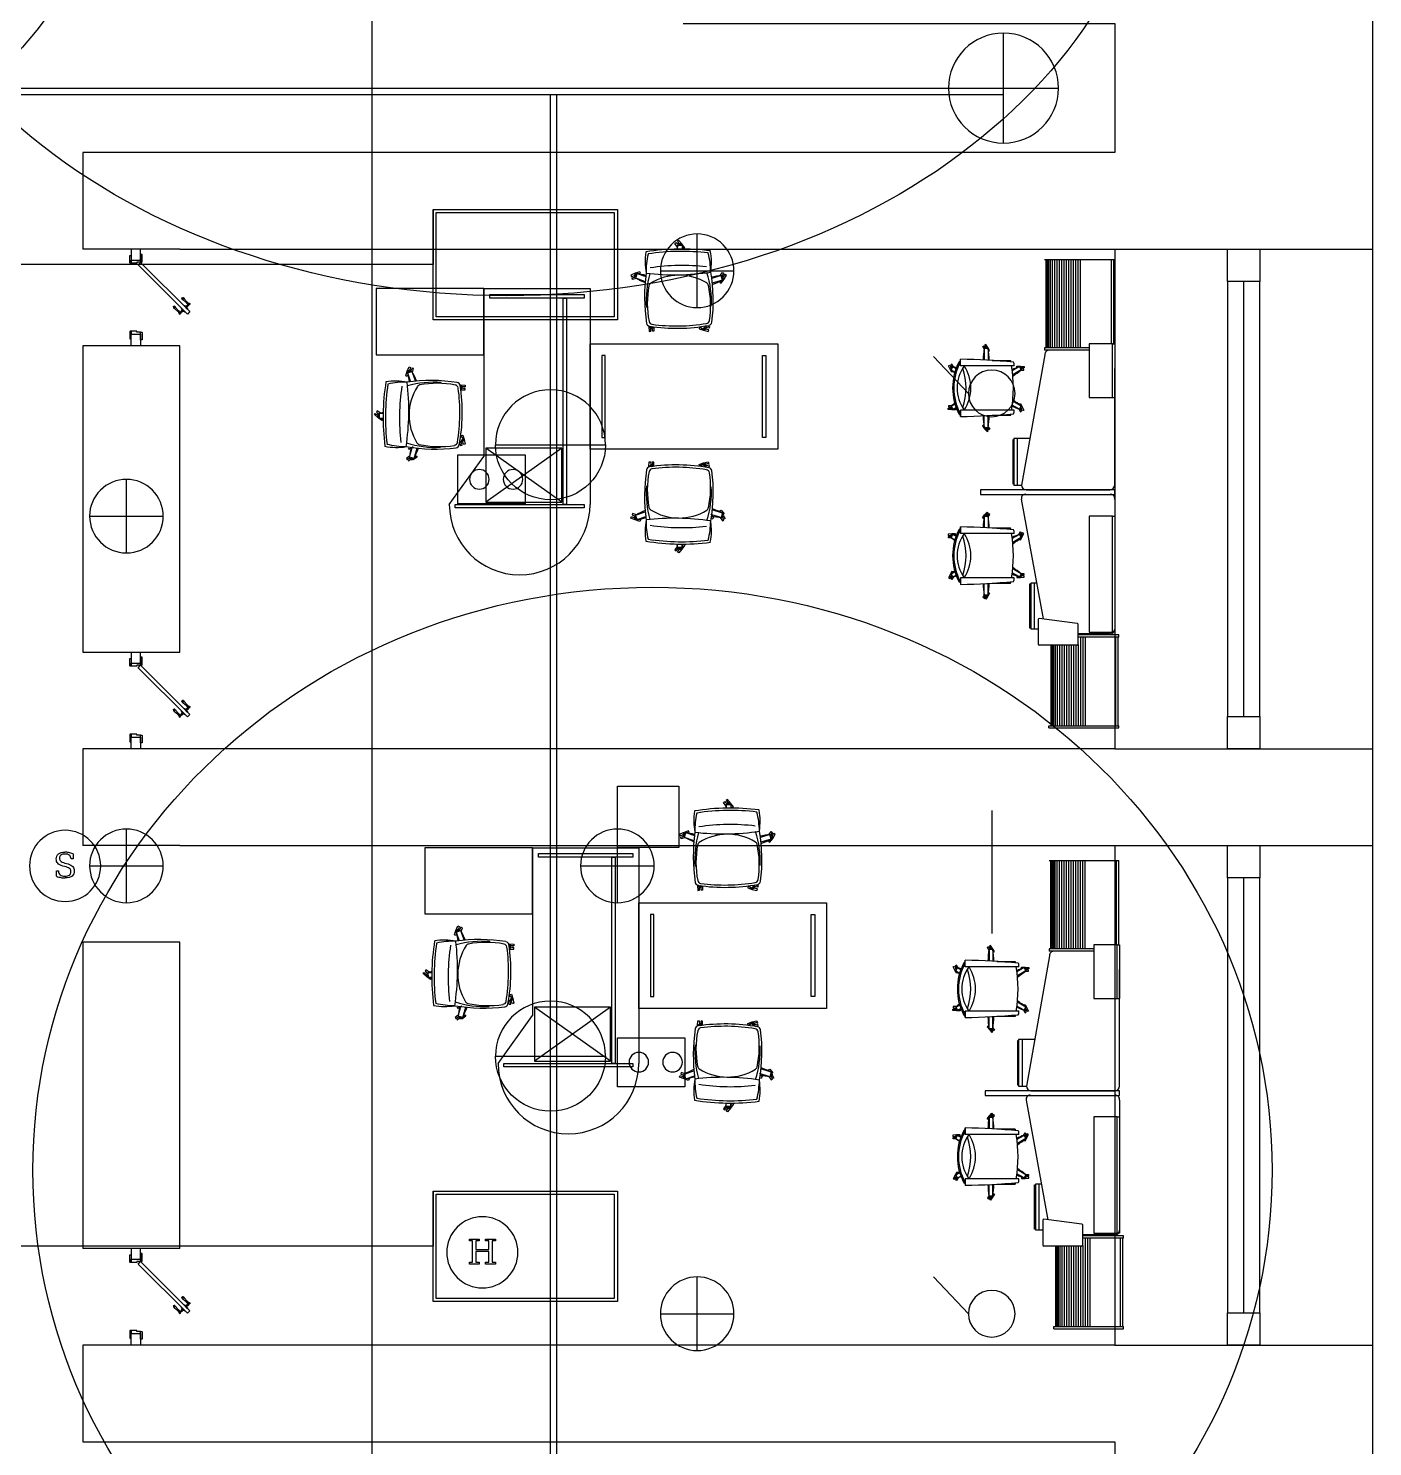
# Model space of a CAD drawing. Header units: millimetres. Extents: x 154 to 2591, y 114 to 4220.
# Drawn here: x 520.3 to 728.7, y 365.3 to 585.3 of the extents above; entities that cross this region are included whole.
import ezdxf

# ---------------------------------------------------------------- set-up
doc = ezdxf.new("R2010")
doc.units = ezdxf.units.MM
doc.header["$MEASUREMENT"] = 0
for name, color, linetype in [('electrical', 120, 'Continuous'), ('external wall', 1, 'Continuous'), ('glass', 3, 'Continuous'), ('pipe', 180, 'Continuous'), ('plumbing', 203, 'Continuous'), ('window', 4, 'Continuous')]:
    doc.layers.add(name, color=color, linetype=linetype)
doc.layers.add('network', color=7, linetype='Continuous', true_color=0x3a6fa0)

# ---------------------------------------------------------------- blocks, each defined once
blk = doc.blocks.new('door900')
at = {"color": 0}
for p, q in [((-30, 3), (-30, 0)), ((30, 0), (-30, 0)), ((27, 6), (-27, 6)), ((-9, 68), (9, 68)), ((9, 65), (-9, 65)), ((-8, 22), (8, 22)), ((-8, 18), (8, 18)), ((-7, 71), (-7, 70)), ((-6, 71), (-7, 71)), ((-7, 70), (7, 70)), ((-7, 63), (-7, 24)), ((-7, 63), (7, 63)), ((-6, 71), (6, 71)), ((6, 71), (7, 71)), ((7, 71), (7, 70)), ((9, 63), (7, 63)), ((7, 49), (7, 24)), ((9, 51), (9, 51)), ((11, 57), (11, 63)), ((11, 57), (11, 51)), ((13, 57), (13, 63)), ((13, 57), (13, 51)), ((23, 64), (23, 50)), ((27, 57), (27, 64)), ((27, 64), (29, 64)), ((27, 64), (29, 64)), ((27, 57), (27, 50)), ((27, 50), (29, 50)), ((27, 50), (29, 50)), ((29, 64), (29, 63)), ((29, 63), (29, 57)), ((29, 51), (29, 57)), ((29, 51), (29, 50)), ((29, 50), (29, 50)), ((30, 3), (30, 0)), ((31, 63), (31, 57)), ((31, 51), (31, 57)), ((34, 57), (34, 63)), ((34, 63), (34, 57)), ((34, 51), (34, 57)), ((34, 57), (34, 51)), ((93, 68), (36, 63)), ((36, 57), (36, 63)), ((36, 57), (36, 51)), ((93, 46), (36, 51)), ((101, 67), (103, 68)), ((101, 57), (101, 67)), ((101, 57), (101, 46)), ((101, 46), (103, 46)), ((103, 68), (103, 68)), ((103, 57), (103, 68)), ((103, 57), (103, 46)), ((103, 46), (103, 46)), ((107, 68), (105, 67)), ((105, 57), (105, 67)), ((105, 57), (105, 46)), ((107, 46), (105, 46)), ((107, 57), (107, 68)), ((107, 57), (107, 46)), ((111, 68), (112, 67)), ((111, 57), (111, 68)), ((111, 57), (111, 46)), ((111, 46), (112, 46)), ((112, 57), (112, 67)), ((112, 66), (113, 66)), ((112, 57), (112, 46)), ((112, 47), (113, 47)), ((113, 57), (113, 66)), ((113, 57), (113, 47)), ((121, 57), (121, 59)), ((121, 57), (121, 55))]:
    blk.add_line(p, q, dxfattribs=at)
for centre, radius, start, end in [((-27, 3), 3, 90, 180), ((-7, 6), 6, 130.5908, 180), ((-9, 66), 1.25, 90, 270), ((-17, 17), 8.41, 314.3689, 12.0705), ((-8, 20), 2, 90, 270), ((-7, 68), 2.51, 90.115, 179.885), ((-7, 65), 2.51, 180.115, 269.885), ((-8, 24), 1.71, 275.059, 359.7825), ((0, 64), 9.29, 53.4104, 126.5896), ((7, 68), 2.51, 0.115, 89.885), ((7, 65), 2.51, 270.115, 359.885), ((9, 49), 1.91, 88.7426, 178.1515), ((8, 24), 1.71, 180.2175, 264.941), ((8, 20), 2, 270, 90), ((17, 17), 8.41, 167.9295, 225.6311), ((9, 66), 1.25, 270, 90), ((9, 65), 2.15, 272.7029, 297.6142), ((9, 49), 2.15, 62.3858, 87.2971), ((10, 63), 0.561, 3.7097, 127.9634), ((10, 51), 0.561, 232.0366, 356.2903), ((12, 63), 1.1, 0.0106, 179.9894), ((12, 51), 1.1, 180.0106, 359.9894), ((7, 6), 6, 0, 49.4092), ((17, 70), 8.83, 243.5466, 311.3694), ((17, 43), 8.83, 48.6306, 116.4534), ((24, 64), 2.01, 4.1469, 175.8531), ((24, 50), 2.01, 184.1469, 355.8531), ((27, 3), 3, 0, 90), ((30, 63), 1.03, 0, 180.0014), ((30, 51), 1.03, 179.9972, 0), ((33, 63), 1.48, 0, 180), ((33, 51), 1.48, 180, 0), ((35, 63), 1.03, 0, 180), ((33, 63), 1.48, 1.563306237032948e-10, 2.08440831604393e-10), ((35, 51), 1.03, 180, 0), ((93, 73), 4.4, 266.3976, 315.6468), ((93, 41), 4.4, 44.3532, 93.6024), ((98, 67), 2.89, 358.3861, 135.6468), ((98, 46), 2.89, 224.3532, 1.6139), ((104, 68), 1.15, 170.914, 348.1019), ((104, 46), 1.15, 11.8981, 189.086), ((109, 68), 2.1, 0, 180), ((109, 46), 2.1, 180, 0), ((115, 62), 2.84, 13.4568, 140.4953), ((115, 51), 2.84, 219.5047, 346.5432), ((128, 65), 9.88, 191.9991, 221.6757), ((128, 48), 9.88, 138.3243, 168.0009), ((121, 57), 1.79, 0, 90), ((121, 57), 1.79, 270, 0)]:
    blk.add_arc(centre, radius, start, end, dxfattribs=at)
blk = doc.blocks.new('A$C34F54993')
at = {"color": 0}
for p, q in [((-573, 31), (27, 31)), ((-557, -729), (-557, 31)), ((-554, -729), (-554, 31)), ((-549, -729), (-549, 31)), ((-544, -729), (-544, 31)), ((-534, -729), (-534, 31)), ((-521, -729), (-521, 31)), ((-503, -729), (-503, 31)), ((-483, -729), (-483, 31)), ((-463, -729), (-463, 31)), ((-443, -729), (-443, 31)), ((-423, -729), (-423, 31)), ((-403, -729), (-403, 31)), ((-383, -729), (-383, 31)), ((-363, -729), (-363, 31)), ((-343, -729), (-343, 31)), ((-323, -729), (-323, 31)), ((-303, -729), (-303, 31)), ((-283, -729), (-283, 31)), ((-263, -729), (-263, 31)), ((2, 31), (2, -695)), ((22, 31), (22, -695)), ((-1104, -716), (-1095, -710)), ((-1091, -740), (-1104, -716)), ((-1095, -710), (-1090, -719)), ((-1090, -719), (-1084, -728)), ((-1078, -699), (-1087, -705)), ((-1087, -705), (-1081, -714)), ((-1081, -714), (-1075, -722)), ((-1059, -725), (-1078, -699)), ((-1044, -752), (-1059, -725)), ((-189, -729), (-573, -729)), ((-573, -729), (-573, -749)), ((11, -695), (-189, -695)), ((-189, -695), (-189, -1156)), ((11, -1156), (11, -695)), ((11, -695), (31, -695)), ((31, -695), (31, -1156)), ((-1295, -883), (-1295, -827)), ((-1058, -734), (-1090, -734)), ((-1090, -734), (-1090, -834)), ((-1058, -734), (-1058, -836)), ((-1056, -753), (-1053, -758)), ((-1053, -758), (-1044, -752)), ((-1023, -837), (-864, -837)), ((-569, -789), (-769, -1909)), ((-189, -749), (-573, -749)), ((-189, -749), (-529, -749)), ((-1397, -883), (-1387, -878)), ((-1384, -912), (-1397, -883)), ((-1387, -878), (-1382, -888)), ((-1368, -939), (-1384, -912)), ((-1382, -888), (-1378, -897)), ((-1369, -869), (-1378, -874)), ((-1378, -874), (-1373, -883)), ((-1360, -890), (-1376, -918)), ((-1376, -918), (-1343, -937)), ((-1373, -883), (-1368, -892)), ((-1355, -893), (-1369, -869)), ((-1358, -934), (-1368, -939)), ((-1361, -929), (-1358, -934)), ((-1360, -890), (-1333, -906)), ((-833, -883), (-1295, -883)), ((-788, -890), (-850, -926)), ((-772, -918), (-846, -960)), ((-811, -897), (-811, -887)), ((-811, -887), (-779, -887)), ((-805, -898), (-811, -897)), ((-772, -918), (-788, -890)), ((-779, -887), (-748, -890)), ((-777, -921), (-749, -921)), ((-759, -900), (-769, -899)), ((-759, -910), (-769, -910)), ((-748, -900), (-759, -900)), ((-749, -911), (-759, -910)), ((-749, -921), (-749, -911)), ((-748, -890), (-748, -900)), ((31, -1909), (31, -906)), ((-1376, -1230), (-1343, -1211)), ((-772, -1230), (-846, -1187)), ((-790, -1213), (-780, -1208)), ((-787, -1219), (-790, -1213)), ((-780, -1208), (-765, -1236)), ((-189, -1156), (31, -1156)), ((-1400, -1258), (-1400, -1247)), ((-1400, -1247), (-1389, -1248)), ((-1369, -1261), (-1400, -1258)), ((-1371, -1226), (-1399, -1226)), ((-1399, -1226), (-1399, -1237)), ((-1399, -1237), (-1389, -1237)), ((-1389, -1237), (-1379, -1238)), ((-1389, -1248), (-1379, -1248)), ((-1376, -1230), (-1360, -1257)), ((-1337, -1261), (-1369, -1261)), ((-1360, -1257), (-1333, -1241)), ((-1343, -1250), (-1337, -1250)), ((-1337, -1250), (-1337, -1261)), ((-1295, -1320), (-1295, -1264)), ((-833, -1264), (-1295, -1264)), ((-1295, -1264), (-1295, -1320)), ((-1090, -1413), (-1090, -1314)), ((-1058, -1413), (-1058, -1312)), ((-864, -1310), (-1023, -1310)), ((-788, -1257), (-850, -1221)), ((-793, -1255), (-779, -1279)), ((-788, -1257), (-772, -1230)), ((-775, -1265), (-780, -1256)), ((-779, -1279), (-770, -1274)), ((-770, -1274), (-775, -1265)), ((-766, -1260), (-770, -1251)), ((-761, -1269), (-766, -1260)), ((-765, -1236), (-751, -1264)), ((-751, -1264), (-761, -1269)), ((-1098, -1393), (-1106, -1399)), ((-1106, -1399), (-1087, -1424)), ((-1092, -1401), (-1098, -1393)), ((-1091, -1401), (-1092, -1401)), ((-1090, -1413), (-1058, -1413)), ((-1087, -1424), (-1066, -1448)), ((-1065, -1433), (-1071, -1425)), ((-1066, -1448), (-1058, -1441)), ((-1058, -1441), (-1065, -1433)), ((-1057, -1426), (-1063, -1418)), ((-1057, -1407), (-1042, -1427)), ((-1050, -1434), (-1057, -1426)), ((-1042, -1427), (-1050, -1434)), ((-836, -1519), (-846, -1519)), ((-846, -1519), (-846, -1899)), ((-836, -1509), (-836, -1519)), ((-698, -1509), (-836, -1509)), ((-836, -1509), (-836, -1909)), ((-806, -1509), (-806, -1909)), ((-1122, -1949), (-1124, -1969)), ((31, -1949), (-1122, -1949)), ((-846, -1899), (-836, -1899)), ((-836, -1909), (-769, -1909)), ((-806, -1909), (-806, -1909)), ((-729, -1949), (-9, -1949)), ((31, -1989), (31, -1949)), ((-1124, -1969), (-1124, -1989)), ((-1124, -1989), (31, -1989)), ((-581, -3060), (-769, -2029)), ((-729, -1989), (-9, -1989)), ((31, -2029), (31, -3149)), ((-1106, -2190), (-1087, -2165)), ((-1098, -2197), (-1106, -2190)), ((-1092, -2189), (-1098, -2197)), ((-1091, -2189), (-1092, -2189)), ((-1090, -2176), (-1090, -2276)), ((-1090, -2176), (-1058, -2176)), ((-1087, -2165), (-1066, -2142)), ((-1065, -2157), (-1071, -2165)), ((-1066, -2142), (-1058, -2149)), ((-1058, -2149), (-1065, -2157)), ((-1057, -2164), (-1063, -2171)), ((-1058, -2176), (-1058, -2278)), ((-1050, -2156), (-1057, -2164)), ((-1057, -2183), (-1042, -2162)), ((-1042, -2162), (-1050, -2156)), ((11, -2175), (-189, -2175)), ((-189, -2175), (-189, -3175)), ((11, -3175), (11, -2175)), ((11, -2175), (31, -2175)), ((31, -2175), (31, -3175)), ((-1295, -2269), (-1295, -2326)), ((-1295, -2326), (-1295, -2269)), ((-864, -2280), (-1023, -2280)), ((-793, -2335), (-779, -2311)), ((-779, -2311), (-770, -2316)), ((-770, -2316), (-775, -2325)), ((-1369, -2329), (-1400, -2332)), ((-1400, -2332), (-1400, -2342)), ((-1400, -2342), (-1389, -2342)), ((-1399, -2353), (-1389, -2352)), ((-1399, -2363), (-1399, -2353)), ((-1371, -2363), (-1399, -2363)), ((-1389, -2342), (-1379, -2341)), ((-1389, -2352), (-1379, -2352)), ((-1376, -2360), (-1360, -2333)), ((-1376, -2360), (-1343, -2379)), ((-1337, -2329), (-1369, -2329)), ((-1360, -2333), (-1333, -2349)), ((-1343, -2340), (-1337, -2340)), ((-1337, -2340), (-1337, -2329)), ((-833, -2326), (-1295, -2326)), ((-788, -2333), (-850, -2368)), ((-772, -2360), (-846, -2402)), ((-787, -2371), (-790, -2377)), ((-790, -2377), (-780, -2381)), ((-788, -2333), (-772, -2360)), ((-775, -2325), (-780, -2334)), ((-780, -2381), (-765, -2354)), ((-766, -2330), (-770, -2339)), ((-761, -2321), (-766, -2330)), ((-765, -2354), (-751, -2325)), ((-751, -2325), (-761, -2321)), ((-1384, -2678), (-1397, -2707)), ((-1368, -2651), (-1384, -2678)), ((-1376, -2672), (-1343, -2653)), ((-1360, -2699), (-1376, -2672)), ((-1358, -2655), (-1368, -2651)), ((-1361, -2661), (-1358, -2655)), ((-788, -2699), (-850, -2664)), ((-772, -2672), (-846, -2630)), ((-772, -2672), (-788, -2699)), ((-777, -2669), (-749, -2669)), ((-759, -2680), (-769, -2680)), ((-749, -2679), (-759, -2680)), ((-749, -2669), (-749, -2679)), ((-1397, -2707), (-1387, -2711)), ((-1387, -2711), (-1382, -2702)), ((-1382, -2702), (-1378, -2693)), ((-1378, -2716), (-1373, -2707)), ((-1369, -2721), (-1378, -2716)), ((-1373, -2707), (-1368, -2698)), ((-1355, -2697), (-1369, -2721)), ((-1360, -2699), (-1333, -2683)), ((-833, -2706), (-1295, -2706)), ((-1295, -2706), (-1295, -2763)), ((-1090, -2856), (-1090, -2756)), ((-1058, -2856), (-1058, -2754)), ((-1023, -2752), (-864, -2752)), ((-805, -2692), (-811, -2692)), ((-811, -2692), (-811, -2703)), ((-811, -2703), (-779, -2703)), ((-779, -2703), (-748, -2700)), ((-759, -2690), (-769, -2691)), ((-748, -2690), (-759, -2690)), ((-748, -2700), (-748, -2690)), ((-698, -3139), (-698, -2759)), ((-698, -2759), (-688, -2759)), ((-688, -3149), (-688, -2749)), ((-688, -2749), (-638, -2749)), ((-658, -3149), (-658, -2749)), ((-658, -2749), (-658, -2749)), ((-1091, -2850), (-1104, -2874)), ((-1104, -2874), (-1095, -2879)), ((-1095, -2879), (-1090, -2870)), ((-1058, -2856), (-1090, -2856)), ((-1090, -2870), (-1084, -2862)), ((-1087, -2885), (-1081, -2876)), ((-1078, -2891), (-1087, -2885)), ((-1081, -2876), (-1075, -2868)), ((-1059, -2865), (-1078, -2891)), ((-1044, -2838), (-1059, -2865)), ((-1056, -2837), (-1053, -2832)), ((-1053, -2832), (-1044, -2838)), ((-688, -3139), (-698, -3139)), ((-688, -3149), (-688, -3139)), ((-627, -3149), (-688, -3149)), ((-627, -3064), (-627, -3173)), ((-291, -3098), (-619, -3055)), ((-282, -3173), (-282, -3107)), ((-627, -3173), (-627, -3276)), ((-619, -3284), (-291, -3284)), ((-518, -3284), (-518, -3978)), ((-515, -3284), (-515, -3978)), ((-510, -3284), (-510, -3978)), ((-505, -3284), (-505, -3978)), ((-495, -3284), (-495, -3978)), ((-482, -3284), (-482, -3978)), ((-464, -3284), (-464, -3978)), ((-444, -3284), (-444, -3978)), ((-424, -3284), (-424, -3978)), ((-404, -3284), (-404, -3978)), ((-384, -3284), (-384, -3978)), ((-364, -3284), (-364, -3978)), ((-344, -3284), (-344, -3978)), ((-324, -3284), (-324, -3978)), ((-304, -3284), (-304, -3978)), ((-284, -3280), (-284, -3978)), ((-282, -3276), (-282, -3173)), ((-9, -3189), (-282, -3189)), ((66, -3198), (-282, -3198)), ((66, -3218), (-282, -3218)), ((-264, -3218), (-264, -3978)), ((-244, -3218), (-244, -3978)), ((-224, -3218), (-224, -3978)), ((-189, -3175), (11, -3175)), ((31, -3175), (11, -3175)), ((41, -3978), (41, -3218)), ((61, -3978), (61, -3218)), ((66, -3218), (66, -3198)), ((-534, -3978), (66, -3978)), ((-534, -3998), (-534, -3978)), ((-534, -3998), (66, -3998)), ((66, -3998), (66, -3978))]:
    blk.add_line(p, q, dxfattribs=at)
for centre, radius, start, end in [((-1074, -734), 12.1, 0, 180), ((-1074, -734), 5.25, 0, 180), ((-881, -1074), 481, 152.0686, 207.9314), ((-1302, -852), 5.33, 322.9271, 141.3109), ((-1422, -7616), 6790, 85.0741, 88.9282), ((775, -978), 1881, 172.5522, 175.593), ((-2923, -978), 1881, 4.3251, 7.4478), ((-2038, -1074), 1198, 10.8173, 11.3741), ((-877, -874), 44.9, 347.8383, 31.0044), ((-533, -785), 36, 83.1301, 186.8699), ((-1368, -904), 12.1, 60, 240), ((-233, 575), 1881, 232.5522, 233.7681), ((-1368, -904), 5.25, 60, 240), ((-2082, -2627), 1881, 66.4846, 67.4478), ((-881, -1074), 471, 152.2928, 207.7072), ((-1000, -1074), 324, 143.9912, 216.0088), ((-1756, -1074), 509, 340.6389, 19.3611), ((-1559, -1074), 353, 327.3822, 32.6178), ((-2038, -1074), 1198, 350.8598, 9.1402), ((-67, -2627), 1881, 112.5522, 114.6431), ((-1916, 575), 1881, 304.7003, 307.4478), ((-780, -904), 12.1, 300, 120), ((-780, -904), 5.25, 300, 120), ((-233, -2723), 1881, 126.2319, 127.4478), ((-1916, -2723), 1881, 52.5522, 55.2997), ((-1368, -1244), 12.1, 120, 300), ((-1368, -1244), 5.25, 120, 300), ((-2082, 480), 1881, 292.5522, 293.5154), ((-1302, -1296), 5.33, 218.6891, 37.0729), ((-1422, 5469), 6790, 271.0718, 274.9259), ((775, -1170), 1881, 184.407, 187.4478), ((-2923, -1170), 1881, 352.5522, 355.6749), ((-2038, -1074), 1198, 348.6259, 349.1827), ((-67, 480), 1881, 245.3569, 247.4478), ((-877, -1273), 44.9, 328.9956, 12.1617), ((-780, -1244), 12.1, 240, 60), ((-780, -1244), 5.25, 240, 60), ((-1074, -1413), 12.1, 180, 0), ((-1074, -1413), 5.25, 180, 0), ((-729, -1909), 40, 180, 270), ((-9, -1909), 40, 270, 0), ((-738, -2020), 32.3, 73.9787, 196.0213), ((-1, -2021), 32.9, 345.7627, 104.2373), ((775, -2420), 1881, 172.5522, 175.593), ((-1074, -2176), 12.1, 0, 180), ((-1074, -2176), 5.25, 0, 180), ((-2923, -2420), 1881, 4.3251, 7.4478), ((-881, -2516), 481, 152.0686, 207.9314), ((-881, -2516), 471, 152.2928, 207.7072), ((-1302, -2294), 5.33, 322.9271, 141.3109), ((-1422, -9058), 6790, 85.0741, 88.9282), ((-2038, -2516), 1198, 10.8173, 11.3741), ((-877, -2316), 44.9, 347.8383, 31.0044), ((-1368, -2346), 12.1, 60, 240), ((-233, -867), 1881, 232.5522, 233.7681), ((-1368, -2346), 5.25, 60, 240), ((-2082, -4069), 1881, 66.4846, 67.4478), ((-1000, -2516), 324, 143.9912, 216.0088), ((-1756, -2516), 509, 340.6389, 19.3611), ((-1559, -2516), 353, 327.3822, 32.6178), ((-2038, -2516), 1198, 350.8598, 9.1402), ((-67, -4069), 1881, 112.5522, 114.6431), ((-1916, -867), 1881, 304.7003, 307.4478), ((-780, -2346), 12.1, 300, 120), ((-780, -2346), 5.25, 300, 120), ((-1368, -2686), 12.1, 120, 300), ((-233, -4165), 1881, 126.2319, 127.4478), ((-1368, -2686), 5.25, 120, 300), ((-67, -963), 1881, 245.3569, 247.4478), ((-1916, -4165), 1881, 52.5522, 55.2997), ((-780, -2686), 12.1, 240, 60), ((-780, -2686), 5.25, 240, 60), ((-2082, -963), 1881, 292.5522, 293.5154), ((-1302, -2738), 5.33, 218.6891, 37.0729), ((-1422, 4026), 6790, 271.0718, 274.9259), ((775, -2612), 1881, 184.407, 187.4478), ((-2923, -2612), 1881, 352.5522, 355.6749), ((-2038, -2516), 1198, 348.6259, 349.1827), ((-877, -2716), 44.9, 328.9956, 12.1617), ((-1074, -2856), 12.1, 180, 0), ((-1074, -2856), 5.25, 180, 0), ((-619, -3064), 8.62, 90, 180), ((-291, -3107), 8.61, 359.9365, 90.0635), ((-9, -3149), 40, 270, 0), ((-619, -3276), 8.62, 180, 270), ((-291, -3276), 8.62, 270, 0)]:
    blk.add_arc(centre, radius, start, end, dxfattribs=at)
blk = doc.blocks.new('A$C2E2E6BE7')
at = {"color": 0}
for p, q in [((2556, 377), (2566, 385)), ((2575, 349), (2556, 377)), ((2566, 385), (2575, 375)), ((2575, 375), (2583, 364)), ((2588, 402), (2577, 394)), ((2577, 394), (2585, 383)), ((2585, 383), (2594, 373)), ((2615, 372), (2588, 402)), ((2639, 339), (2615, 372)), ((2577, 358), (2576, 328)), ((2618, 357), (2577, 358)), ((2618, 357), (2617, 328)), ((2619, 341), (2620, 341)), ((2620, 341), (2628, 330)), ((2628, 330), (2639, 339)), ((2218, 122), (2180, 106)), ((2257, 135), (2218, 122)), ((2249, 117), (2262, 122)), ((2262, 122), (2257, 135)), ((2941, 102), (2961, 129)), ((2958, 99), (2973, 122)), ((2180, 106), (2185, 93)), ((2185, 93), (2198, 98)), ((2190, 80), (2203, 85)), ((2195, 68), (2190, 80)), ((2227, 78), (2195, 68)), ((2198, 98), (2210, 103)), ((2203, 85), (2215, 90)), ((2233, 121), (2219, 82)), ((2219, 82), (2303, 53)), ((2233, 121), (2307, 95)), ((2249, 117), (2249, 117)), ((2950, 103), (2869, 79)), ((2962, 64), (2873, 38)), ((2947, 57), (2939, 46)), ((2939, 46), (2950, 38)), ((2947, 57), (2947, 57)), ((2962, 64), (2950, 103)), ((2950, 38), (2975, 71)), ((2969, 92), (2984, 114)), ((2975, 71), (2995, 107)), ((2984, 114), (2995, 107)), ((2332, -328), (2332, -332)), ((2332, -328), (2332, -332)), ((2332, -332), (2336, -373)), ((2332, -332), (2336, -373)), ((2349, -359), (2349, -346)), ((2349, -359), (2349, -346)), ((2350, -372), (2349, -359)), ((2350, -372), (2349, -359)), ((2356, -332), (2371, -344)), ((2356, -332), (2371, -344)), ((2363, -358), (2362, -345)), ((2363, -358), (2362, -345)), ((2364, -372), (2363, -358)), ((2364, -372), (2363, -358)), ((2371, -344), (2378, -335)), ((2371, -344), (2378, -335)), ((2377, -337), (2377, -371)), ((2377, -337), (2377, -371)), ((2765, -338), (2761, -351)), ((2761, -351), (2800, -364)), ((2778, -341), (2765, -338)), ((2789, -354), (2775, -333)), ((2778, -341), (2778, -341)), ((2789, -354), (2823, -330)), ((2831, -356), (2818, -352)), ((2823, -330), (2820, -326)), ((2834, -343), (2821, -339)), ((2827, -325), (2851, -333)), ((2844, -359), (2831, -356)), ((2847, -346), (2834, -343)), ((2840, -373), (2844, -359)), ((2851, -333), (2847, -346)), ((2336, -373), (2350, -372)), ((2336, -373), (2350, -372)), ((2377, -371), (2364, -372)), ((2377, -371), (2364, -372)), ((2800, -364), (2840, -373)), ((260, -753), (273, -714)), ((273, -714), (289, -676)), ((275, -728), (313, -715)), ((289, -676), (302, -681)), ((297, -694), (293, -706)), ((302, -681), (297, -694)), ((310, -698), (305, -711)), ((315, -686), (310, -698)), ((313, -715), (343, -798)), ((328, -691), (315, -686)), ((317, -723), (328, -691)), ((273, -757), (260, -753)), ((278, -745), (273, -757)), ((275, -728), (301, -803)), ((278, -744), (278, -745)), ((723, -828), (727, -828)), ((723, -828), (727, -828)), ((727, -828), (768, -832)), ((727, -828), (768, -832)), ((754, -845), (741, -844)), ((754, -845), (741, -844)), ((768, -846), (754, -845)), ((768, -846), (754, -845)), ((768, -832), (768, -846)), ((768, -832), (768, -846)), ((727, -852), (739, -867)), ((727, -852), (739, -867)), ((739, -867), (730, -873)), ((739, -867), (730, -873)), ((733, -873), (766, -873)), ((733, -873), (766, -873)), ((753, -859), (740, -858)), ((753, -859), (740, -858)), ((767, -859), (753, -859)), ((767, -859), (753, -859)), ((766, -873), (767, -859)), ((766, -873), (767, -859)), ((-7, -1083), (1, -1073)), ((24, -1110), (-7, -1083)), ((1, -1073), (12, -1081)), ((18, -1051), (10, -1062)), ((10, -1062), (21, -1070)), ((12, -1081), (22, -1089)), ((46, -1071), (18, -1051)), ((21, -1070), (31, -1079)), ((37, -1072), (67, -1072)), ((38, -1113), (37, -1072)), ((57, -1134), (24, -1110)), ((38, -1113), (67, -1113)), ((54, -1115), (55, -1115)), ((55, -1115), (65, -1124)), ((65, -1124), (57, -1134)), ((720, -1322), (728, -1347)), ((726, -1319), (721, -1316)), ((749, -1285), (726, -1319)), ((749, -1285), (728, -1271)), ((733, -1260), (746, -1257)), ((737, -1274), (733, -1260)), ((738, -1330), (734, -1317)), ((737, -1274), (737, -1274)), ((741, -1343), (738, -1330)), ((746, -1257), (759, -1296)), ((751, -1326), (748, -1314)), ((755, -1339), (751, -1326)), ((759, -1296), (768, -1336)), ((293, -1437), (266, -1457)), ((281, -1368), (289, -1380)), ((324, -1359), (289, -1380)), ((292, -1446), (316, -1364)), ((331, -1457), (292, -1446)), ((357, -1446), (324, -1470)), ((331, -1457), (358, -1369)), ((338, -1442), (350, -1435)), ((338, -1442), (338, -1442)), ((350, -1435), (357, -1446)), ((728, -1347), (741, -1343)), ((768, -1336), (755, -1339)), ((296, -1454), (274, -1468)), ((304, -1465), (281, -1480)), ((2332, -1526), (2336, -1486)), ((2332, -1526), (2336, -1486)), ((2332, -1531), (2332, -1526)), ((2332, -1531), (2332, -1526)), ((2336, -1486), (2350, -1486)), ((2336, -1486), (2350, -1486)), ((2350, -1486), (2349, -1500)), ((2350, -1486), (2349, -1500)), ((2349, -1500), (2349, -1513)), ((2349, -1500), (2349, -1513)), ((2356, -1526), (2371, -1515)), ((2356, -1526), (2371, -1515)), ((2363, -1501), (2362, -1514)), ((2363, -1501), (2362, -1514)), ((2364, -1487), (2363, -1501)), ((2364, -1487), (2363, -1501)), ((2377, -1488), (2364, -1487)), ((2377, -1488), (2364, -1487)), ((2371, -1515), (2378, -1524)), ((2371, -1515), (2378, -1524)), ((2377, -1521), (2377, -1488)), ((2377, -1521), (2377, -1488)), ((2761, -1508), (2800, -1495)), ((2765, -1521), (2761, -1508)), ((2778, -1517), (2765, -1521)), ((2789, -1505), (2775, -1526)), ((2778, -1517), (2778, -1517)), ((2789, -1505), (2823, -1528)), ((2800, -1495), (2840, -1486)), ((2831, -1503), (2818, -1506)), ((2823, -1528), (2820, -1532)), ((2834, -1516), (2821, -1519)), ((2827, -1534), (2851, -1526)), ((2844, -1499), (2831, -1503)), ((2847, -1512), (2834, -1516)), ((2840, -1486), (2844, -1499)), ((2851, -1526), (2847, -1512)), ((2195, -1926), (2190, -1939)), ((2227, -1937), (2195, -1926)), ((2219, -1941), (2303, -1911)), ((2863, -1930), (2884, -1965)), ((2962, -1923), (2873, -1896)), ((2939, -1904), (2950, -1897)), ((2947, -1916), (2939, -1904)), ((2947, -1916), (2947, -1916)), ((2950, -1897), (2975, -1930)), ((2962, -1923), (2950, -1962)), ((2180, -1965), (2185, -1952)), ((2218, -1981), (2180, -1965)), ((2185, -1952), (2198, -1957)), ((2190, -1939), (2203, -1944)), ((2198, -1957), (2210, -1961)), ((2203, -1944), (2215, -1948)), ((2257, -1994), (2218, -1981)), ((2233, -1979), (2219, -1941)), ((2233, -1979), (2307, -1953)), ((2249, -1976), (2249, -1976)), ((2249, -1976), (2262, -1981)), ((2262, -1981), (2257, -1994)), ((2950, -1962), (2869, -1938)), ((2872, -1973), (2884, -1965)), ((2941, -1960), (2961, -1988)), ((2958, -1958), (2973, -1980)), ((2969, -1950), (2984, -1973)), ((2575, -2208), (2556, -2235)), ((2556, -2235), (2566, -2244)), ((2566, -2244), (2575, -2233)), ((2575, -2233), (2583, -2223)), ((2577, -2217), (2576, -2186)), ((2618, -2216), (2577, -2217)), ((2577, -2252), (2585, -2242)), ((2588, -2261), (2577, -2252)), ((2585, -2242), (2594, -2231)), ((2615, -2230), (2588, -2261)), ((2639, -2197), (2615, -2230)), ((2618, -2216), (2617, -2187)), ((2619, -2200), (2620, -2199)), ((2620, -2199), (2628, -2189)), ((2628, -2189), (2639, -2197))]:
    blk.add_line(p, q, dxfattribs=at)
at = {"color": 0, "ltscale": 0.7}
for p, q in [((2961, 129), (2973, 122)), ((7, -9), (7, -574)), ((927, -9), (7, -9)), ((927, -9), (1832, -9)), ((927, -9), (927, -1439)), ((927, -574), (927, -9)), ((1832, -9), (1832, -1849)), ((1832, -1379), (1832, -479)), ((1832, -479), (3432, -479)), ((3432, -479), (3432, -1379)), ((7, -574), (927, -574)), ((632, -1849), (927, -1439)), ((3432, -1379), (1832, -1379)), ((266, -1457), (274, -1468)), ((2961, -1988), (2973, -1980))]:
    blk.add_line(p, q, dxfattribs=at)
at = {"color": 0, "ltscale": 0.4}
for p, q in [((977, -59), (1782, -59)), ((977, -89), (977, -59)), ((977, -59), (977, -59)), ((1782, -89), (977, -89)), ((1602, -1849), (1602, -89)), ((1602, -89), (1632, -89)), ((1632, -89), (1632, -1849)), ((1782, -59), (1782, -89)), ((1932, -579), (1932, -1279)), ((1962, -579), (1932, -579)), ((1962, -1279), (1962, -579)), ((3302, -1279), (3302, -579)), ((3302, -579), (3332, -579)), ((3332, -579), (3332, -1279)), ((1932, -1279), (1962, -1279)), ((3332, -1279), (3302, -1279)), ((1592, -1369), (942, -1369)), ((942, -1369), (942, -1829)), ((1592, -1369), (942, -1829)), ((1592, -1829), (942, -1369)), ((1592, -1829), (1592, -1369)), ((682, -1879), (682, -1849)), ((682, -1849), (1782, -1849)), ((1782, -1879), (682, -1879)), ((942, -1829), (1592, -1829)), ((1632, -1849), (1602, -1849)), ((1782, -1849), (1782, -1879))]:
    blk.add_line(p, q, dxfattribs=at)
at = {"color": 0}
for centre, radius, start, end in [((2597, 358), 15.7, 358.6173, 178.6173), ((2597, 358), 6.83, 358.6173, 178.6173), ((4993, -17), 2445, 171.1695, 171.8902), ((187, 99), 2445, 5.3818, 6.065), ((2226, 101), 15.7, 70.6173, 250.6173), ((2226, 101), 6.83, 70.6173, 250.6173), ((3323, 2264), 2445, 243.1695, 245.3184), ((1727, -2271), 2445, 76.2563, 78.065), ((3340, -2310), 2445, 99.1695, 101.1385), ((1965, 2296), 2445, 291.8464, 294.065), ((2956, 84), 15.7, 286.6173, 106.6173), ((2956, 84), 6.83, 286.6173, 106.6173), ((2355, -331), 15.7, 175.2085, 322.6173), ((2355, -331), 15.7, 175.2085, 322.6173), ((2355, -331), 6.83, 179.757, 322.6173), ((2355, -331), 6.83, 179.757, 322.6173), ((637, 1380), 2445, 315.1695, 315.4438), ((637, 1380), 2445, 315.1695, 315.4438), ((4604, 1284), 2445, 221.429, 222.065), ((2806, -342), 15.7, 214.6173, 34.6173), ((2806, -342), 6.83, 214.6173, 34.6173), ((648, -1447), 2445, 27.1695, 27.2831), ((294, -722), 15.7, 19.3827, 199.3827), ((294, -722), 6.83, 19.3827, 199.3827), ((-1868, -1818), 2445, 24.6816, 26.8305), ((2667, -223), 2445, 191.935, 193.7437), ((726, -851), 15.7, 307.3827, 94.7915), ((726, -851), 15.7, 307.3827, 94.7915), ((726, -851), 6.83, 307.3827, 90.243), ((726, -851), 6.83, 307.3827, 90.243), ((-985, 867), 2445, 314.5562, 314.8305), ((-985, 867), 2445, 314.5562, 314.8305), ((38, -1093), 15.7, 91.3827, 271.3827), ((38, -1093), 6.83, 91.3827, 271.3827), ((412, -3488), 2445, 98.1098, 98.8305), ((296, 1318), 2445, 263.935, 264.6182), ((1842, 857), 2445, 242.7169, 242.8305), ((737, -1302), 15.7, 235.3827, 55.3827), ((-889, -3100), 2445, 47.935, 48.571), ((737, -1302), 6.83, 235.3827, 55.3827), ((2706, -1835), 2445, 168.8615, 170.8305), ((312, -1451), 15.7, 163.3827, 343.3827), ((312, -1451), 6.83, 163.3827, 343.3827), ((-1901, -460), 2445, 335.935, 338.1536), ((2355, -1527), 15.7, 37.3827, 184.7915), ((2355, -1527), 15.7, 37.3827, 184.7915), ((2355, -1527), 6.83, 37.3827, 180.243), ((2355, -1527), 6.83, 37.3827, 180.243), ((637, -3239), 2445, 44.5562, 44.8305), ((637, -3239), 2445, 44.5562, 44.8305), ((4604, -3143), 2445, 137.935, 138.571), ((2806, -1517), 15.7, 325.3827, 145.3827), ((2806, -1517), 6.83, 325.3827, 145.3827), ((648, -412), 2445, 332.7169, 332.8305), ((3323, -4122), 2445, 114.6816, 116.8305), ((1965, -4155), 2445, 65.935, 68.1536), ((2956, -1942), 15.7, 253.3827, 73.3827), ((2226, -1960), 15.7, 109.3827, 289.3827), ((2226, -1960), 6.83, 109.3827, 289.3827), ((1727, 413), 2445, 281.935, 283.7437), ((3340, 452), 2445, 258.8615, 260.8305), ((2956, -1942), 6.83, 253.3827, 73.3827), ((4993, -1841), 2445, 188.1098, 188.8305), ((2597, -2216), 15.7, 181.3827, 1.3827), ((2597, -2216), 6.83, 181.3827, 1.3827), ((187, -1957), 2445, 353.935, 354.6182)]:
    blk.add_arc(centre, radius, start, end, dxfattribs=at)
at = {"color": 0, "ltscale": 0.7}
for centre, radius, start, end in [((2805, 221), 504, 170.6431, 191.2046), ((2613, -1572), 1901, 82.6046, 99.2432), ((3023, 135), 713, 167.7517, 180.9239), ((2613, -1572), 1881, 83.0927, 98.755), ((2148, 121), 713, 0.9239, 14.096), ((2363, 214), 504, 350.6431, 11.2046), ((3782, -78), 1485, 172.2079, 188.7909), ((2553, 2147), 2038, 263.1677, 278.6801), ((2613, -1572), 1761, 83.0927, 98.755), ((2056, -119), 811, 357.1434, 17.7458), ((1397, -116), 1485, 353.0568, 9.6398), ((3122, -102), 811, 164.1019, 184.7044), ((3130, -135), 810, 169.2639, 190.9191), ((2364, 10), 30, 122.4399, 169.2639), ((2591, -347), 453, 58.5847, 122.4399), ((2811, 14), 30, 12.3427, 58.5847), ((2050, -153), 810, 350.9287, 12.3427), ((2344, -300), 30, 188.7909, 261.5713), ((2364, -283), 30, 190.9191, 262.2479), ((2568, 1212), 1559, 261.5713, 280.2764), ((2568, 1212), 1539, 262.2479, 279.5999), ((2820, -276), 30, 279.5999, 350.9287), ((2841, -292), 30, 280.2764, 353.0568), ((1968, -1109), 1901, 170.7568, 187.3954), ((1968, -1109), 1881, 171.245, 186.9073), ((174, -1301), 504, 78.7954, 99.3569), ((260, -1519), 713, 89.0761, 102.2483), ((1968, -1109), 1761, 171.245, 186.9073), ((-1751, -1049), 2038, 351.3199, 6.8323), ((473, -2277), 1485, 81.2091, 97.7921), ((497, -1618), 811, 85.2956, 105.8981), ((742, -1087), 453, 147.5601, 211.4153), ((385, -860), 30, 100.7361, 147.5601), ((530, -1626), 810, 79.0809, 100.7361), ((678, -860), 30, 7.7521, 79.0809), ((695, -840), 30, 8.4287, 81.2091), ((-817, -1064), 1559, 349.7236, 8.4287), ((-817, -1064), 1539, 350.4001, 7.7521), ((515, -552), 811, 252.2542, 272.8566), ((381, -1307), 30, 211.4153, 257.6573), ((671, -1315), 30, 279.0713, 350.4001), ((181, -859), 504, 258.7954, 279.3569), ((274, -643), 713, 255.904, 269.0761), ((512, 108), 1485, 260.3602, 276.9432), ((548, -546), 810, 257.6573, 279.0713), ((687, -1336), 30, 276.9432, 349.7236), ((3782, -1781), 1485, 171.2091, 187.7921), ((2344, -1558), 30, 98.4287, 171.2091), ((3130, -1723), 810, 169.0809, 190.7361), ((2364, -1576), 30, 97.7521, 169.0809), ((2568, -3071), 1559, 79.7236, 98.4287), ((2568, -3071), 1539, 80.4001, 97.7521), ((2820, -1583), 30, 9.0713, 80.4001), ((2841, -1566), 30, 6.9432, 79.7236), ((1397, -1742), 1485, 350.3602, 6.9432), ((3122, -1756), 811, 175.2956, 195.8981), ((2050, -1706), 810, 347.6573, 9.0713), ((2056, -1739), 811, 342.2542, 2.8566), ((1232, -1849), 600, 180, 0), ((2364, -1869), 30, 190.7361, 237.5601), ((2591, -1512), 453, 237.5601, 301.4153), ((2811, -1873), 30, 301.4153, 347.6573), ((2805, -2080), 504, 168.7954, 189.3569), ((3023, -1994), 713, 179.0761, 192.2483), ((2553, -4005), 2038, 81.3199, 96.8323), ((2613, -286), 1761, 261.245, 276.9073), ((2148, -1979), 713, 345.904, 359.0761), ((2363, -2073), 504, 348.7954, 9.3569), ((2613, -286), 1901, 260.7568, 277.3954), ((2613, -286), 1881, 261.245, 276.9073)]:
    blk.add_arc(centre, radius, start, end, dxfattribs=at)

msp = doc.modelspace()

# ---------------------------------------------------------------- linework, layer by layer
at = {"color": 0}
for points in [[(535.98, 550.11), (536.22, 550.11), (536.22, 548.91), (536.04, 548.91), (535.98, 548.97)], [(537.9, 550.27), (537.66, 550.27), (537.66, 549.07), (537.84, 549.07), (537.9, 549.13)], [(536.22, 548.91), (536.22, 549.39), (537.66, 549.39), (537.66, 549.07), (537.07, 549.07), (537.07, 548.91), (536.22, 548.91)], [(537.66, 549.03), (545.29, 541.4), (544.91, 541.02), (537.28, 548.65)], [(535.98, 537.17), (536.22, 537.17), (536.22, 538.36), (536.04, 538.36), (535.98, 538.3)], [(536.22, 538.36), (536.22, 537.88), (537.66, 537.88), (537.66, 538.21), (537.07, 538.21), (537.07, 538.36), (536.22, 538.36)], [(537.9, 537.01), (537.66, 537.01), (537.66, 538.21), (537.84, 538.21), (537.9, 538.15)], [(535.98, 487.61), (536.22, 487.61), (536.22, 486.41), (536.04, 486.41), (535.98, 486.47)], [(536.22, 486.41), (536.22, 486.89), (537.66, 486.89), (537.66, 486.57), (537.07, 486.57), (537.07, 486.41), (536.22, 486.41)], [(537.66, 486.53), (545.29, 478.9), (544.91, 478.52), (537.28, 486.15)], [(537.9, 487.77), (537.66, 487.77), (537.66, 486.57), (537.84, 486.57), (537.9, 486.63)], [(535.98, 474.67), (536.22, 474.67), (536.22, 475.86), (536.04, 475.86), (535.98, 475.8)], [(536.22, 475.86), (536.22, 475.38), (537.66, 475.38), (537.66, 475.71), (537.07, 475.71), (537.07, 475.86), (536.22, 475.86)], [(537.9, 474.51), (537.66, 474.51), (537.66, 475.71), (537.84, 475.71), (537.9, 475.65)], [(535.98, 395.11), (536.22, 395.11), (536.22, 393.91), (536.04, 393.91), (535.98, 393.97)], [(536.22, 393.91), (536.22, 394.39), (537.66, 394.39), (537.66, 394.07), (537.07, 394.07), (537.07, 393.91), (536.22, 393.91)], [(537.66, 394.03), (545.29, 386.4), (544.91, 386.02), (537.28, 393.65)], [(537.9, 395.27), (537.66, 395.27), (537.66, 394.07), (537.84, 394.07), (537.9, 394.13)], [(535.98, 382.17), (536.22, 382.17), (536.22, 383.36), (536.04, 383.36), (535.98, 383.3)], [(536.22, 383.36), (536.22, 382.88), (537.66, 382.88), (537.66, 383.21), (537.07, 383.21), (537.07, 383.36), (536.22, 383.36)], [(537.9, 382.01), (537.66, 382.01), (537.66, 383.21), (537.84, 383.21), (537.9, 383.15)]]:
    msp.add_lwpolyline(points, close=True, dxfattribs=at)
for points in [[(536.22, 551.07), (536.22, 549.39), (537.66, 549.39), (537.66, 551.07)], [(536.22, 536.21), (536.22, 537.88), (537.66, 537.88), (537.66, 536.21)], [(536.22, 488.57), (536.22, 486.89), (537.66, 486.89), (537.66, 488.57)], [(536.22, 473.71), (536.22, 475.38), (537.66, 475.38), (537.66, 473.71)], [(536.22, 396.07), (536.22, 394.39), (537.66, 394.39), (537.66, 396.07)], [(536.22, 381.21), (536.22, 382.88), (537.66, 382.88), (537.66, 381.21)]]:
    msp.add_lwpolyline(points, dxfattribs=at)
at = {"layer": 'electrical', "color": 252, "lineweight": -3, "true_color": 0x888888}
for p, q in [((573.53, 682.87), (573.53, 226.07)), ((669.65, 463.99), (669.65, 444.95))]:
    msp.add_line(p, q, dxfattribs=at)
at = {"layer": 'electrical'}
for p, q in [((245.78, 576.07), (662.95, 576.07)), ((245.78, 575.07), (662.95, 575.07)), ((601.22, 299.33), (601.22, 575.07)), ((602.22, 299.33), (602.22, 575.07))]:
    msp.add_line(p, q, dxfattribs=at)
at = {"layer": 'electrical', "color": 24, "lineweight": -3, "true_color": 0xb03020}
for p, q in [((583.05, 557.25), (611.6, 557.25)), ((583.05, 540.12), (583.05, 557.25)), ((583.52, 556.77), (611.12, 556.77)), ((583.52, 540.6), (583.52, 556.77)), ((611.12, 556.77), (611.12, 540.6)), ((611.6, 557.25), (611.6, 540.12)), ((611.6, 540.12), (583.05, 540.12)), ((611.12, 540.6), (583.52, 540.6)), ((586.85, 519.18), (597.32, 519.18)), ((586.85, 511.57), (586.85, 519.18)), ((597.32, 519.18), (597.32, 511.57)), ((597.32, 511.57), (586.85, 511.57)), ((611.6, 428.77), (622.07, 428.77)), ((611.6, 421.16), (611.6, 428.77)), ((622.07, 428.77), (622.07, 421.16)), ((622.07, 421.16), (611.6, 421.16)), ((583.05, 404.98), (611.6, 404.98)), ((583.05, 387.85), (583.05, 404.98)), ((611.6, 404.98), (611.6, 387.85)), ((583.52, 404.51), (611.12, 404.51)), ((583.52, 388.33), (583.52, 404.51)), ((611.12, 404.51), (611.12, 388.33)), ((588.65, 397.24), (588.65, 397.51)), ((588.65, 397.51), (590.16, 397.51)), ((589.14, 397.24), (588.65, 397.24)), ((589.14, 393.93), (589.14, 397.24)), ((590.16, 397.24), (589.66, 397.24)), ((589.66, 397.24), (589.66, 395.9)), ((590.16, 397.51), (590.16, 397.24)), ((591.17, 397.24), (591.17, 397.51)), ((591.17, 397.51), (592.68, 397.51)), ((591.66, 397.24), (591.17, 397.24)), ((591.66, 395.9), (591.66, 397.24)), ((592.68, 397.24), (592.19, 397.24)), ((592.19, 397.24), (592.19, 393.93)), ((592.68, 397.51), (592.68, 397.24)), ((588.65, 393.66), (588.65, 393.93)), ((588.65, 393.93), (589.14, 393.93)), ((589.66, 395.9), (591.66, 395.9)), ((591.66, 395.59), (589.66, 395.59)), ((589.66, 395.59), (589.66, 393.93)), ((589.66, 393.93), (590.16, 393.93)), ((590.16, 393.93), (590.16, 393.66)), ((591.17, 393.66), (591.17, 393.93)), ((591.17, 393.93), (591.66, 393.93)), ((591.66, 393.93), (591.66, 395.59)), ((592.19, 393.93), (592.68, 393.93)), ((592.68, 393.93), (592.68, 393.66)), ((590.16, 393.66), (588.65, 393.66)), ((592.68, 393.66), (591.17, 393.66)), ((611.6, 387.85), (583.05, 387.85)), ((611.12, 388.33), (583.52, 388.33))]:
    msp.add_line(p, q, dxfattribs=at)
at = {"layer": 'electrical', "color": 30, "lineweight": -3, "true_color": 0xe67e22}
for p, q in [((583.05, 557.25), (583.05, 548.69)), ((583.05, 548.69), (464.09, 548.69)), ((583.05, 404.98), (583.05, 396.42)), ((583.05, 396.42), (464.09, 396.42))]:
    msp.add_line(p, q, dxfattribs=at)
at = {"layer": 'electrical', "color": 42, "lineweight": -3, "true_color": 0xc8922a}
for p, q in [((623.97, 542.02), (623.97, 553.44)), ((618.26, 547.73), (629.68, 547.73)), ((666.03, 528.7), (660.61, 534.41)), ((535.46, 503.96), (535.46, 515.38)), ((529.75, 509.67), (541.17, 509.67)), ((535.46, 449.71), (535.46, 461.13)), ((611.6, 449.71), (611.6, 461.13)), ((529.75, 455.42), (541.17, 455.42)), ((605.89, 455.42), (617.31, 455.42)), ((623.97, 380.24), (623.97, 391.66)), ((666.03, 385.95), (660.61, 391.66)), ((618.26, 385.95), (629.68, 385.95))]:
    msp.add_line(p, q, dxfattribs=at)
at = {"layer": 'electrical', "color": 116, "lineweight": -3, "true_color": 0x1a6b3a}
for p, q in [((611.6, 467.79), (621.11, 467.79)), ((611.6, 458.28), (611.6, 467.79)), ((621.11, 467.79), (621.11, 458.28)), ((621.11, 458.28), (611.6, 458.28))]:
    msp.add_line(p, q, dxfattribs=at)
at = {"layer": 'electrical', "lineweight": -3}
for p, q in [((525.93, 455.86), (526.41, 455.72)), ((527.18, 456.49), (526.89, 456.49)), ((527.18, 457.31), (527.18, 456.49)), ((524.63, 453.8), (524.63, 454.67)), ((524.63, 454.67), (524.93, 454.67)), ((526.09, 455.25), (525.59, 455.4))]:
    msp.add_line(p, q, dxfattribs=at)
at = {"layer": 'electrical', "color": 42, "lineweight": -3, "true_color": 0xc8922a}
for centre, radius, start, end in [((623.97, 547.73), 5.71, 89.9999, 180.0001), ((623.97, 547.73), 5.71, 359.9999, 90.0001), ((623.97, 547.73), 5.71, 179.9999, 270.0001), ((623.97, 547.73), 5.71, 269.9999, 0.0001), ((669.65, 528.7), 3.62, 90, 180), ((669.65, 528.7), 3.62, 0, 90), ((669.65, 528.7), 3.62, 180, 270), ((669.65, 528.7), 3.62, 270, 360), ((535.46, 509.67), 5.71, 89.9999, 180.0001), ((535.46, 509.67), 5.71, 359.9999, 90.0001), ((535.46, 509.67), 5.71, 180, 270), ((535.46, 509.67), 5.71, 270, 0), ((535.46, 455.42), 5.71, 89.9999, 180.0001), ((535.46, 455.42), 5.71, 359.9999, 90.0001), ((611.6, 455.42), 5.71, 89.9999, 180.0001), ((611.6, 455.42), 5.71, 359.9999, 90.0001), ((535.46, 455.42), 5.71, 180, 270), ((535.46, 455.42), 5.71, 270, 0), ((611.6, 455.42), 5.71, 180, 270), ((611.6, 455.42), 5.71, 270, 0), ((623.97, 385.95), 5.71, 89.9999, 180.0001), ((623.97, 385.95), 5.71, 359.9999, 90.0001), ((669.65, 385.95), 3.62, 90, 180), ((669.65, 385.95), 3.62, 0, 90), ((623.97, 385.95), 5.71, 180, 270), ((623.97, 385.95), 5.71, 270, 0), ((669.65, 385.95), 3.62, 180, 270), ((669.65, 385.95), 3.62, 270, 0)]:
    msp.add_arc(centre, radius, start, end, dxfattribs=at)
at = {"layer": 'electrical', "color": 24, "lineweight": -3, "true_color": 0xb03020}
for centre, radius, start, end in [((590.19, 515.38), 1.52, 90, 180), ((590.19, 515.38), 1.52, 180, 270), ((590.19, 515.38), 1.52, 0, 90), ((590.19, 515.38), 1.52, 270, 0), ((595.42, 515.38), 1.52, 90, 180), ((595.42, 515.38), 1.52, 180, 270), ((595.42, 515.38), 1.52, 0, 90), ((595.42, 515.38), 1.52, 270, 0), ((614.93, 424.97), 1.52, 90, 180), ((614.93, 424.97), 1.52, 180, 270), ((614.93, 424.97), 1.52, 0, 90), ((614.93, 424.97), 1.52, 270, 0), ((620.16, 424.97), 1.52, 90, 180), ((620.16, 424.97), 1.52, 180, 270), ((620.16, 424.97), 1.52, 0, 90), ((620.16, 424.97), 1.52, 270, 360), ((590.66, 395.47), 5.52, 89.9999, 180.0001), ((590.66, 395.47), 5.52, 359.9999, 90.0001), ((590.66, 395.47), 5.52, 179.9999, 270.0001), ((590.66, 395.47), 5.52, 269.9999, 0.0001)]:
    msp.add_arc(centre, radius, start, end, dxfattribs=at)
at = {"layer": 'electrical', "lineweight": -3}
for centre, radius, start, end in [((525.95, 455.42), 5.52, 90.0001, 179.9999), ((525.95, 455.42), 5.52, 359.9999, 89.9999), ((525.95, 455.42), 5.52, 180.0001, 269.9999), ((525.88, 454.27), 3.27, 79.0837, 89.4572), ((525.95, 455.42), 5.52, 270, 359.9999), ((525.34, 451.36), 6.23, 72.843, 79.3178), ((526.09, 457.57), 4.04, 248.8219, 258.7094), ((525.96, 456.88), 3.34, 258.6899, 269.8198)]:
    msp.add_arc(centre, radius, start, end, dxfattribs=at)
for points in [[(524.58, 456.5), (524.58, 456.83), (524.7, 457.09), (524.93, 457.27)], [(524.81, 455.82), (524.66, 455.98), (524.58, 456.21), (524.58, 456.5)], [(525.59, 455.4), (525.22, 455.51), (524.96, 455.65), (524.81, 455.82)], [(524.93, 457.27), (525.16, 457.45), (525.49, 457.54), (525.91, 457.54)], [(525.3, 457.09), (525.16, 456.98), (525.09, 456.82), (525.09, 456.61)], [(525.09, 456.61), (525.09, 456.43), (525.14, 456.28), (525.25, 456.18)], [(525.25, 456.18), (525.35, 456.07), (525.58, 455.97), (525.93, 455.86)], [(525.92, 457.26), (525.65, 457.26), (525.44, 457.2), (525.3, 457.09)], [(526.62, 457.08), (526.47, 457.2), (526.23, 457.26), (525.92, 457.26)], [(526.41, 455.72), (526.75, 455.62), (527, 455.48), (527.15, 455.32)], [(526.89, 456.49), (526.86, 456.76), (526.77, 456.96), (526.62, 457.08)], [(524.93, 454.67), (524.93, 454.38), (525.02, 454.16), (525.18, 454.02)], [(525.18, 454.02), (525.34, 453.88), (525.59, 453.81), (525.92, 453.81)], [(525.92, 453.81), (526.22, 453.81), (526.45, 453.87), (526.62, 454)], [(527.02, 453.82), (526.78, 453.63), (526.42, 453.54), (525.95, 453.54)], [(526.71, 454.95), (526.62, 455.05), (526.41, 455.15), (526.09, 455.25)], [(526.62, 454), (526.78, 454.12), (526.86, 454.29), (526.86, 454.53)], [(526.86, 454.53), (526.86, 454.71), (526.81, 454.85), (526.71, 454.95)], [(527.37, 454.67), (527.37, 454.29), (527.25, 454.01), (527.02, 453.82)], [(527.15, 455.32), (527.3, 455.16), (527.37, 454.94), (527.37, 454.67)]]:
    msp.add_open_spline(points, degree=3, dxfattribs=at)
at = {"layer": 'external wall'}
for p, q in [((728.72, 601.07), (728.72, 551.07)), ((706.22, 551.07), (711.22, 551.07)), ((706.22, 546.07), (706.22, 551.07)), ((706.22, 551.07), (711.22, 551.07)), ((706.22, 546.07), (706.22, 551.07)), ((711.22, 551.07), (711.22, 546.07)), ((711.22, 551.07), (711.22, 546.07)), ((711.22, 546.07), (706.22, 546.07)), ((711.22, 546.07), (706.22, 546.07)), ((706.22, 478.57), (711.22, 478.57)), ((706.22, 473.57), (706.22, 478.57)), ((706.22, 478.57), (711.22, 478.57)), ((706.22, 473.57), (706.22, 478.57)), ((711.22, 478.57), (711.22, 473.57)), ((711.22, 478.57), (711.22, 473.57)), ((711.22, 473.57), (706.22, 473.57)), ((711.22, 473.57), (706.22, 473.57)), ((728.72, 473.57), (728.72, 458.57)), ((543.72, 458.57), (688.72, 458.57)), ((706.22, 458.57), (711.22, 458.57)), ((706.22, 453.57), (706.22, 458.57)), ((706.22, 458.57), (711.22, 458.57)), ((706.22, 453.57), (706.22, 458.57)), ((711.22, 458.57), (711.22, 453.57)), ((711.22, 458.57), (711.22, 453.57)), ((711.22, 453.57), (706.22, 453.57)), ((711.22, 453.57), (706.22, 453.57)), ((706.22, 386.07), (711.22, 386.07)), ((706.22, 381.07), (706.22, 386.07)), ((706.22, 386.07), (711.22, 386.07)), ((706.22, 381.07), (706.22, 386.07)), ((711.22, 386.07), (711.22, 381.07)), ((711.22, 386.07), (711.22, 381.07)), ((688.72, 381.07), (543.72, 381.07)), ((711.22, 381.07), (706.22, 381.07)), ((711.22, 381.07), (706.22, 381.07)), ((728.72, 381.07), (728.72, 186.07))]:
    msp.add_line(p, q, dxfattribs=at)
for points in [[(621.81, 586.07), (688.72, 586.07), (688.72, 566.07), (528.72, 566.07), (528.72, 551.07)], [(543.72, 551.07), (528.72, 551.07)], [(543.72, 551.07), (688.72, 551.07)], [(543.72, 536.07), (528.72, 536.07)], [(528.72, 536.07), (528.72, 488.57), (543.72, 488.57), (543.72, 536.07)], [(688.72, 473.57), (543.72, 473.57), (528.72, 473.57), (528.72, 458.57)], [(543.72, 458.57), (528.72, 458.57)], [(543.72, 443.57), (528.72, 443.57)], [(528.72, 443.57), (528.72, 396.07)], [(543.72, 396.07), (543.72, 443.57)], [(543.72, 396.07), (528.72, 396.07)], [(543.72, 381.07), (528.72, 381.07)], [(528.72, 381.07), (528.72, 366.07), (688.72, 366.07), (688.72, 346.07), (533.72, 346.07)]]:
    msp.add_lwpolyline(points, dxfattribs=at)
at = {"layer": 'glass'}
for points in [[(708.72, 546.07), (708.72, 478.57)], [(708.72, 453.57), (708.72, 386.07)]]:
    msp.add_lwpolyline(points, dxfattribs=at)
at = {"layer": 'network', "color": 7, "lineweight": -3}
for points in [[(535.09, 622.99), (535.09, 585.53), (499.66, 555.16), (455.96, 555.16)], [(594.44, 543.86), (538.25, 543.86), (492.7, 579.29), (492.7, 622.99)], [(696.17, 622.99), (696.17, 579.29), (650.62, 543.86), (594.44, 543.86)], [(520.96, 408.21), (520.96, 458.15), (563.98, 498.64), (617.04, 498.64)], [(617.04, 498.64), (670.11, 498.64), (713.13, 458.15), (713.13, 408.21)], [(617.04, 317.77), (563.98, 317.77), (520.96, 358.26), (520.96, 408.21)], [(713.13, 408.21), (713.13, 358.26), (670.11, 317.77), (617.04, 317.77)]]:
    msp.add_open_spline(points, degree=3, dxfattribs=at)
at = {"layer": 'pipe', "color": 215, "lineweight": -3, "true_color": 0x9c27b0}
for p, q in [((671.48, 567.54), (671.48, 584.6)), ((662.95, 576.07), (680.01, 576.07))]:
    msp.add_line(p, q, dxfattribs=at)
for points in [[(601.22, 512.22, -0.414212), (592.69, 520.75), (609.75, 520.75, -0.414212), (601.22, 512.22), (601.22, 529.28, 0.414212), (592.69, 520.75)], [(601.22, 417.37, -0.414212), (592.69, 425.9), (609.75, 425.9, -0.414212), (601.22, 417.37), (601.22, 434.43, 0.414212), (592.69, 425.9)]]:
    msp.add_lwpolyline(points, format="xyb", dxfattribs=at)
for centre, start, end in [((671.48, 576.07), 90, 180), ((671.48, 576.07), 360, 90), ((671.48, 576.07), 180, 270), ((671.48, 576.07), 270, 0), ((601.22, 520.75), 0.0001, 89.9999), ((601.22, 425.9), 0.0001, 89.9999)]:
    msp.add_arc(centre, 8.53, start, end, dxfattribs=at)
at = {"layer": 'plumbing'}
for p, q in [((237.25, 576.07), (671.48, 576.07)), ((237.25, 575.07), (671.48, 575.07))]:
    msp.add_line(p, q, dxfattribs=at)
at = {"layer": 'window'}
for points in [[(688.72, 551.07), (728.72, 551.07)], [(688.72, 551.07), (688.72, 473.57)], [(728.72, 551.07), (728.72, 473.57)], [(706.22, 546.07), (706.22, 478.57)], [(711.22, 478.57), (711.22, 546.07)], [(688.72, 473.57), (728.72, 473.57)], [(688.72, 458.57), (728.72, 458.57)], [(688.72, 458.57), (688.72, 381.07)], [(728.72, 458.57), (728.72, 381.07)], [(706.22, 453.57), (706.22, 386.07)], [(711.22, 386.07), (711.22, 453.57)], [(688.72, 381.07), (728.72, 381.07)]]:
    msp.add_lwpolyline(points, dxfattribs=at)

# ---------------------------------------------------------------- block references
at = {"color": 0, "yscale": 0.01198624837429876, "zscale": 0.01198624837429876}
for p, xscale, rotation in [((544.65, 542.04), -0.01198624837429876, 315), ((544.27, 541.66), 0.01198624837429876, 134.9999999999999), ((544.27, 479.16), 0.01198624837429876, 134.9999999999999), ((544.65, 479.54), -0.01198624837429876, 315), ((544.27, 386.66), 0.01198624837429876, 134.9999999999999), ((544.65, 387.04), -0.01198624837429876, 315)]:
    msp.add_blockref('door900', p, dxfattribs=dict(at, xscale=xscale, rotation=rotation))
at = {"layer": 'glass'}
for name, p, xscale, yscale, zscale in [('A$C2E2E6BE7', (574.04, 545.12), 0.01818853090536446, 0.01818853090536446, 0.01818853090536446), ('A$C34F54993', (688.16, 548.92), 0.01803690138118383, 0.01803690138118383, 0.01803690138118383), ('A$C2E2E6BE7', (581.59, 458.4), 0.01818853090536446, 0.01818853090536446, 0.01818853090536446), ('A$C34F54993', (688.89, 455.7), 0.01803690138118383, 0.01803690138118383, 0.01803690138118383)]:
    msp.add_blockref(name, p, dxfattribs=dict(at, xscale=xscale, yscale=yscale, zscale=zscale))

doc.saveas('drawing.dxf')
